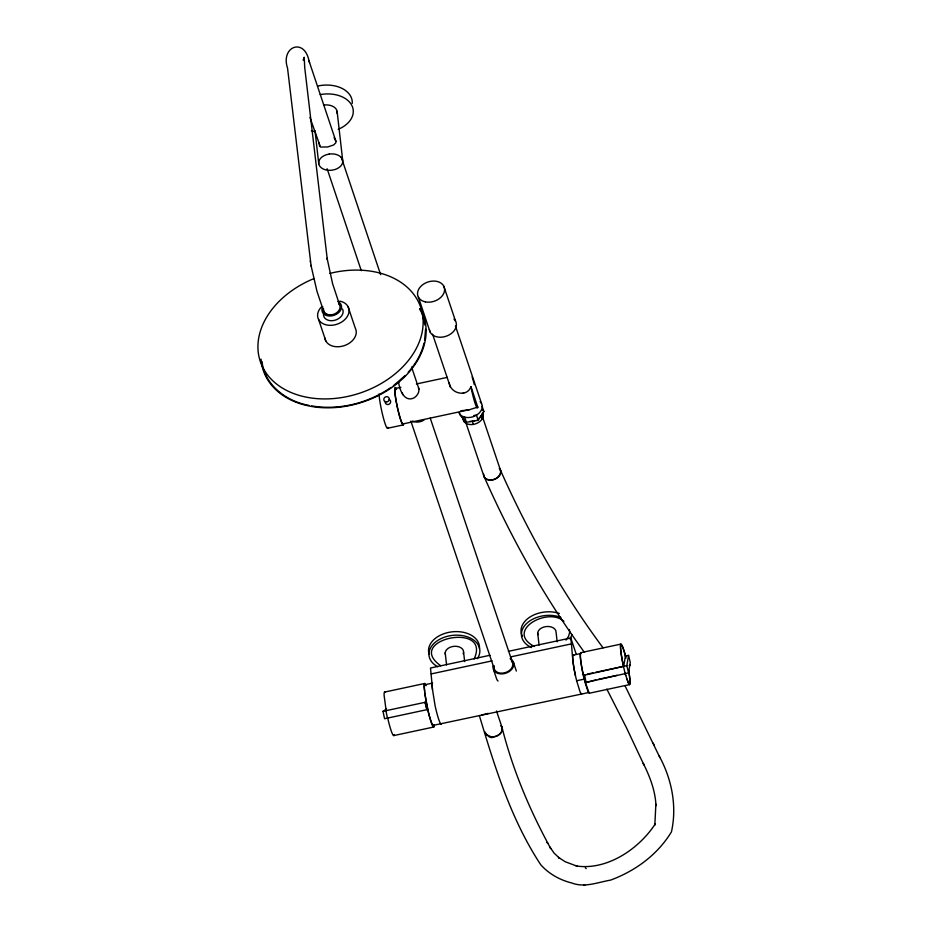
<?xml version="1.0" encoding="UTF-8"?>
<svg xmlns="http://www.w3.org/2000/svg" width="932" height="932" viewBox="0 0 932 932"><rect width="100%" height="100%" fill="white"/><g stroke="black" fill="none" stroke-linecap="round" stroke-linejoin="round"><path stroke-width="1.4" d="M449.247 382.866C450.238 393.304 466.967 397.976 470.951 386.629L477.767 407.109L469.32 409.731L403.032 423.92A18.139 1.922 77.9 0 1 396.939 404.954A18.139 1.922 77.9 0 1 395.879 388.83M425.563 329.264L424.608 340.32M334.099 137.633L335.916 141.256L335.811 142.794L333.679 144.961L327.633 146.976L320.468 147.046L309.937 117.444M418.526 387.747C420.087 391.557 417.28 395.89 414.076 397.871C404.115 402.74 399.339 389.273 398.57 381.91M584.515 674.71L586.077 682.445L628.552 672.869L626.84 665.634L628.541 655.371L625.407 656.035L623.706 666.31L595.711 672.31M628.552 672.869L630.277 662.466L628.541 655.371M424.013 343.104C421.544 354.02 415.614 363.993 408.204 372.287M586.077 682.445L595.828 679.882M459.406 412.829L460.292 415.439L466.396 422.254L478.198 420.32L483.883 411.56L482.124 406.329M303.576 59.741L303.238 60.265L304.216 57.236L304.706 67.407L327.272 259.306L327.097 258.269L332.584 283.689L339.598 304.904M474.132 658.971C491.851 620.91 403.393 639.434 440.743 665.739M565.992 640.109L568.578 636.3L569.697 632.246L569.394 629.554M405.28 375.433L393.292 385.836M391.114 387.351C368.303 403.207 339.19 410.581 311.672 405.921M426.914 709.671L425.085 702.262L426.914 709.671L384.578 718.735L383.005 711.326L386.535 708.949M584.364 675.222L626.84 665.634M383.005 711.326L425.342 702.262M481.739 714.972L488.1 713.504M426.134 685.684A21.261 2.248 77.9 0 0 424.095 686.931L425.47 697.509A20.003 2.12 77.9 0 0 432.891 725.434L589.315 692.406A19.922 2.109 77.9 0 1 588.675 692.045L584.329 679.125A19.922 2.109 77.9 0 1 580.822 653.507L573.133 655.161M395.308 388.504L400.923 387.293M416.383 383.984L447.29 377.367M462.82 393.281L463.717 393.083M477.767 407.109L477.825 407.051A18.139 1.922 77.9 0 1 470.963 386.71L470.951 386.629M387.572 428.266L403.253 424.91M490.011 655.266L430.502 668.011L431.842 681.944A50.223 5.324 77.9 0 0 432.506 689.622L435.104 705.78A20.003 2.12 77.9 0 0 439.753 722.102L440.65 723.768A20.003 2.12 77.9 0 0 441.29 724.129M508.429 651.328L570.78 637.977L576.314 654.415M431.178 673.918L492.096 660.87M510.515 656.92L571.444 643.872L570.78 637.977M384.532 692.092L424.503 683.529M424.771 684.752L432.611 683.074M580.659 652.715L620.828 644.117M587.311 674.104L592.915 672.904M571.444 643.872L572.108 651.899A50.223 5.324 77.9 0 0 572.784 659.576L573.017 661.627A20.003 2.12 77.9 0 0 575.463 675.723L576.628 680.733L584.329 679.125M598.507 679.3L608.957 677.063M610.332 676.772L617.182 675.304M629.659 684.589L589.49 693.198A20.737 2.19 77.9 0 1 587.917 691.101L585.564 684.111A20.737 2.19 77.9 0 1 580.811 661.592A20.737 2.19 77.9 0 1 581.312 653.087M393.817 735.569L433.788 727.018M479.339 715.52C494.822 766.978 510.969 819.589 540.793 864.814C548.913 873.901 559.946 880.064 571.724 882.977C584.655 887.963 597.762 882.313 610.658 880.088C635.484 870.872 657.538 854.702 671.436 831.903C677.191 806.25 671.774 779.001 659.227 756.097M469.32 409.731L460.757 410.802M473.817 415.521L476.438 415.09L478.198 420.32M308.888 405.362C286.765 401.529 264.502 385.161 262.009 361.558M583.91 885.109L584.853 885.4M486.143 734.649C481.856 725.574 488.123 741.033 493.657 736.886A8.854 6.582 -15 0 0 501.16 725.97M486.096 734.451L491.409 736.932A8.866 6.454 -18.6 0 0 500.496 733.204A8.866 6.454 -18.6 0 0 501.113 725.783M563.93 621.353C547.655 606.546 504.62 630.987 534.374 646.517M581.638 694.072L580.112 692.045L576.64 680.768M546.793 842.458L548.144 843.565M585.296 867.75L586.193 868.636M482.357 409.847L483.883 411.56M603.004 647.775C561.856 592.321 527.733 531.834 499.808 468.738A8.854 6.699 -24.4 0 1 493.797 479.665A8.854 6.699 -24.4 0 1 483.65 474.132M584.422 652.342C544.742 598.006 511.726 538.987 484.5 477.522M606.848 689.121L626.409 727.624L643.965 764.927L643.255 763.39C649.895 776.601 655.336 790.755 655.977 805.691L655.883 804.106L654.835 825.041L655.312 823.853C639.003 848.97 606.988 870.686 576.104 865.956L577.374 866.294L565.27 861.762L558.466 857.417L559.724 858.419L554.167 853.188L549.892 847.118L550.754 848.574C529.772 810.339 512.705 769.832 502.033 727.484M419.61 308.83L422.114 313.583L425.05 325.245M624.976 685.672L659.938 757.634M653.285 743.2L654.008 744.773M626.898 678.927L628.844 683.436A19.922 2.109 77.9 0 0 628.622 670.714M323.835 311.719L317.031 291.518L310.985 265.317M335.916 141.256L309.051 61.058C304.391 37.035 280.322 46.693 287.545 68.129L311.125 266.086M443.807 286.206L455.597 321.249M455.445 325.979L481.541 403.498M482.205 415.928L500.309 469.716M481.04 415.94L482.1 419.074M472.303 421.287L473.351 424.433M464.637 417.023L466.396 422.254M465.93 422.86L484.034 476.636M463.344 418.852L464.404 421.986M432.565 334.157L450.424 387.199M418.34 297.04L430.13 332.095M513.183 661.65L516.351 671.063M430.223 418.084L512.39 662.256M410.849 421.054L494.426 669.362M493.622 669.98L496.791 679.393A10.66 7.771 -18.6 0 0 498.038 681.047M496.511 711L501.975 727.24M348.044 306.628L355.267 328.076A16.124 11.755 -18.6 0 1 344.106 345.702A16.124 11.755 -18.6 0 1 324.872 338.013M318.593 319.49L325.804 340.937M341.357 157.473L380.629 274.672M411.583 367.045L418.981 389.11M327.132 168.75L361.29 270.688M309.051 61.058L309.575 62.665M402.263 392.931L402.845 394.679M319.571 146.208L319.14 143.039M625.71 675.094L628.086 682.504A20.737 2.19 77.9 0 0 628.762 670.97M623.566 666.823L625.267 674.057M387.712 718.071L388.493 721.403A21.261 2.248 77.9 0 0 394.189 734.544M385.883 710.662L387.456 718.071M310.251 261.03L310.426 262.067M386.151 710.662L384.124 695.493A21.261 2.248 77.9 0 1 385.207 692.476M424.643 692.604L428.475 712.84A21.261 2.248 77.9 0 0 434.161 725.981M557.161 641.822L556.101 632.444A9.238 6.244 -6.5 0 0 546.07 626.56A9.238 6.244 -6.5 0 0 537.915 634.68M537.694 633.061L539.069 645.107M463.6 652.26L464.66 661.627M445.193 652.866L446.568 664.924M337.116 111.362L342.685 160.339M315.016 130.76L318.767 163.892M499.272 468.33A8.866 6.466 -18.6 0 1 495.113 478.966A8.866 6.466 -18.6 0 1 483.545 475.029M511.33 660.706A9.67 7.048 -18.6 0 1 505.109 672.671A9.67 7.048 -18.6 0 1 494.17 665.669M424.037 420.052A9.67 7.048 -18.6 0 1 412.573 421.043M338.596 303.576A8.609 6.256 -20 0 1 333.528 314.352A8.609 6.256 -20 0 1 323.497 308.55M332.444 314.655A8.609 6.279 -18.6 0 1 323.357 310.146M337.897 301.572A10.077 7.351 -18.6 0 1 339.9 311.323A10.077 7.351 -18.6 0 1 326.992 315.657A10.077 7.351 -18.6 0 1 322.74 306.651M453.977 319.094A13.875 10.112 -18.6 0 1 447.477 335.73A13.875 10.112 -18.6 0 1 429.372 329.555M480.108 401.599A12.221 8.901 -18.6 0 1 475.46 415.742A12.221 8.901 -18.6 0 1 458.87 412.515M482.007 413.89A10.473 7.631 -18.6 0 1 477.382 419.4M474.936 420.588A10.473 7.631 -18.6 0 1 469.646 421.462M465.01 420.192A10.473 7.631 -18.6 0 1 462.272 417.14M482.962 412.993A10.473 7.631 -18.6 0 1 474.691 424.142A10.473 7.631 -18.6 0 1 462.924 418.317M387.91 427.334A19.153 2.027 77.9 0 1 383.355 417.769A19.153 2.027 77.9 0 1 379.044 393.945M403.591 423.978A19.153 2.027 77.9 0 1 396.822 404.884A19.153 2.027 77.9 0 1 396.554 389.46M389.145 399.444A2.784 2.598 -28 0 1 389.96 403.509L389.425 403.987A2.784 2.598 -28 0 1 387.351 404.476L386.675 404.29A2.784 2.598 -28 0 1 385.231 401.482M472.128 376.982A18.139 1.922 77.9 0 1 474.318 384.648M317.998 85.977A28.216 19.083 -6.5 0 1 352.261 103.347M320.2 94.598A28.216 19.083 -6.5 0 1 351.772 105.304A28.216 19.083 -6.5 0 1 338.223 129.303M315.4 131.692A28.216 19.083 -6.5 0 1 311.381 130.678M323.637 105.095A12.093 8.178 -6.5 0 1 337.104 113.506M339.819 301.129A16.124 11.755 -18.6 0 1 347.03 316.938A16.124 11.755 -18.6 0 1 324.429 324.324A16.124 11.755 -18.6 0 1 321.156 307.222M329.823 273.402A84.649 61.71 -18.6 0 1 418.748 343.244A84.649 61.71 -18.6 0 1 282.093 387.887A84.649 61.71 -18.6 0 1 314.002 278.563M420.285 308.608A84.649 61.71 -18.6 0 1 361.267 402.519A84.649 61.71 -18.6 0 1 261.042 359.1M342.487 308.97A10.077 7.351 -18.6 0 1 334.378 320.387A10.077 7.351 -18.6 0 1 323.602 313.35M437.76 666.718A25.56 17.289 -6.5 0 1 433.718 643.686A25.56 17.289 -6.5 0 1 467.421 636.859A25.56 17.289 -6.5 0 1 477.335 658.691M445.414 654.485A9.238 6.244 -6.5 0 1 454.769 646.272A9.238 6.244 -6.5 0 1 463.181 653.891M510.107 658.726A10.66 7.771 -18.6 0 1 506.938 672.776A10.66 7.771 -18.6 0 1 493.168 665.937M433.881 724.816A20.003 2.12 77.9 0 1 433.531 725.795M429.046 654.078A25.56 17.289 -6.5 0 1 452.113 631.838A25.56 17.289 -6.5 0 1 479.432 648.451M625.978 658.19A19.922 2.109 77.9 0 0 620.782 645.224A19.922 2.109 77.9 0 0 623.333 665.53A20.737 2.19 77.9 0 1 620.561 644.583A20.737 2.19 77.9 0 1 625.698 656.699M625.733 675.514A20.737 2.19 77.9 0 1 625.092 673.219M575.475 675.77A19.922 2.109 77.9 0 1 573.774 655.522M571.922 634.459A25.56 17.289 -6.5 0 1 569.836 638.886M531.566 647.554A25.56 17.289 -6.5 0 1 526.056 624.044A25.56 17.289 -6.5 0 1 560.866 617.392M522.444 636.405A25.56 17.289 -6.5 0 1 530.296 616.809A25.56 17.289 -6.5 0 1 559.34 613.442M432.506 689.622A20.003 2.12 77.9 0 1 432.262 684.041M424.666 691.299A20.003 2.12 77.9 0 1 425.411 685.113M488.077 713.434A8.598 6.268 -18.6 0 1 485.852 713.982M630.358 664.621L629.403 665.518L630.358 664.621M329.194 154.071L326.153 154.805A12.093 8.178 -6.5 0 0 319.07 164.929A12.093 8.178 -6.5 0 0 332.258 170.16L335.299 169.426A12.093 8.178 -6.5 0 0 342.382 159.302A12.093 8.178 -6.5 0 0 329.194 154.071M425.318 301.863A13.875 10.112 -18.6 0 0 444.564 288.734A13.875 10.112 -18.6 0 0 423.326 284.272A13.875 10.112 -18.6 0 0 425.318 301.863M385.988 401.902A2.784 2.598 -28 0 0 389.145 398.325A2.784 2.598 -28 0 0 384.497 397.661A2.784 2.598 -28 0 0 385.988 401.902"/></g></svg>
